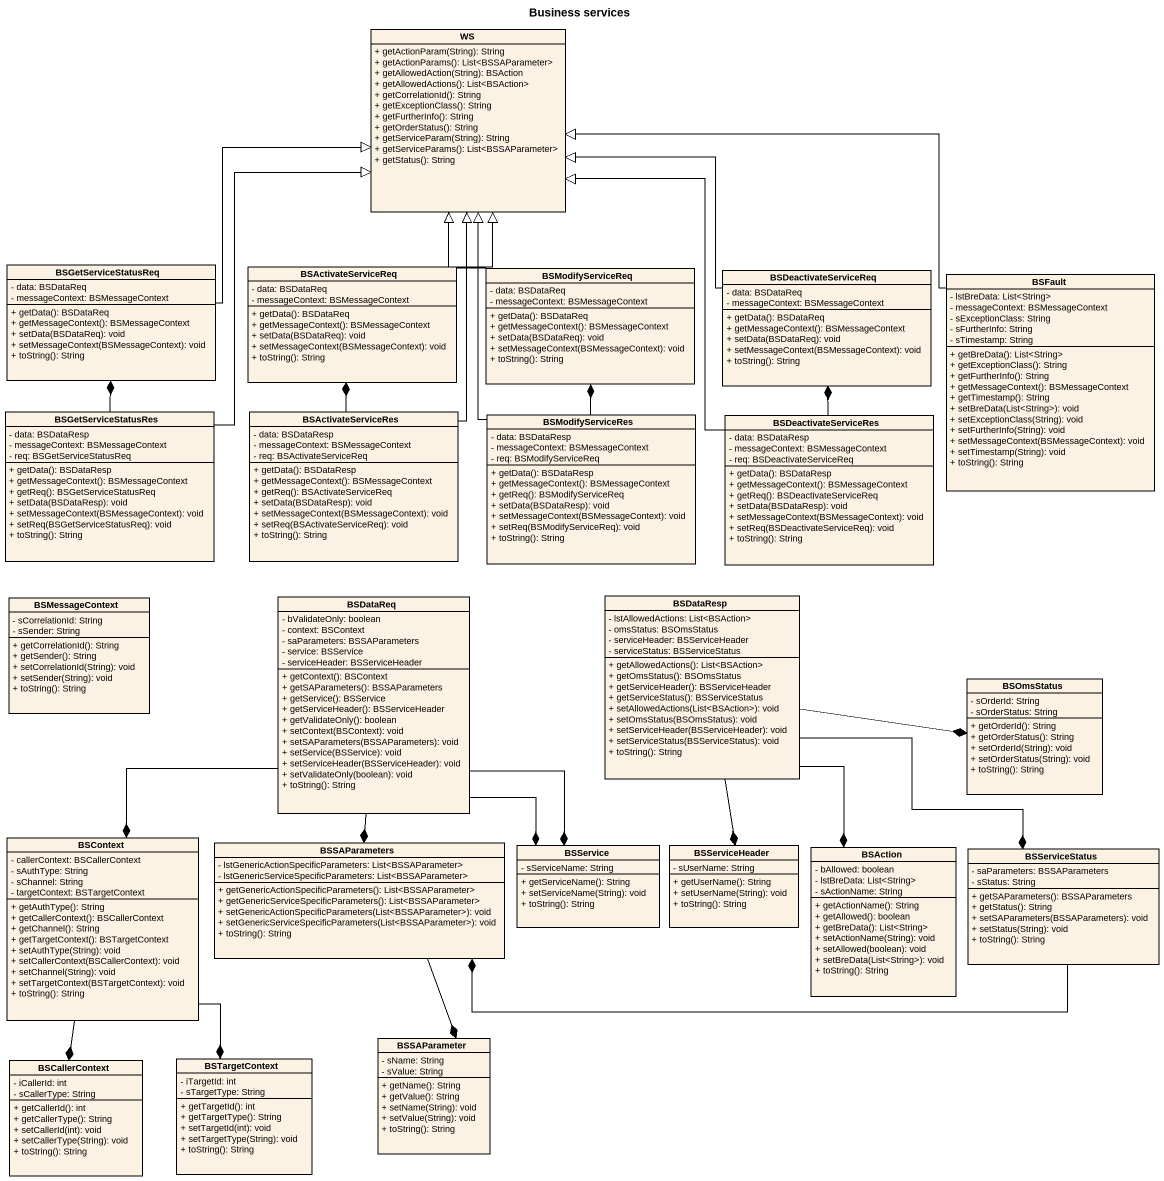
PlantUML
@startuml
title Business services
hide circle
hide empty members
skinparam classAttributeIconSize 0
class WS {
  + getActionParam(String): String
  + getActionParams(): List<BSSAParameter>
  + getAllowedAction(String): BSAction
  + getAllowedActions(): List<BSAction>
  + getCorrelationId(): String
  + getExceptionClass(): String
  + getFurtherInfo(): String
  + getOrderStatus(): String
  + getServiceParam(String): String
  + getServiceParams(): List<BSSAParameter>
  + getStatus(): String
}
class BSGetServiceStatusReq {
  - data: BSDataReq
  - messageContext: BSMessageContext
  + getData(): BSDataReq
  + getMessageContext(): BSMessageContext
  + setData(BSDataReq): void
  + setMessageContext(BSMessageContext): void
  + toString(): String
}
class BSActivateServiceReq {
  - data: BSDataReq
  - messageContext: BSMessageContext
  + getData(): BSDataReq
  + getMessageContext(): BSMessageContext
  + setData(BSDataReq): void
  + setMessageContext(BSMessageContext): void
  + toString(): String
}
class BSModifyServiceReq {
  - data: BSDataReq
  - messageContext: BSMessageContext
  + getData(): BSDataReq
  + getMessageContext(): BSMessageContext
  + setData(BSDataReq): void
  + setMessageContext(BSMessageContext): void
  + toString(): String
}
class BSDeactivateServiceReq {
  - data: BSDataReq
  - messageContext: BSMessageContext
  + getData(): BSDataReq
  + getMessageContext(): BSMessageContext
  + setData(BSDataReq): void
  + setMessageContext(BSMessageContext): void
  + toString(): String
}
class BSFault {
  - lstBreData: List<String>
  - messageContext: BSMessageContext
  - sExceptionClass: String
  - sFurtherInfo: String
  - sTimestamp: String
  + getBreData(): List<String>
  + getExceptionClass(): String
  + getFurtherInfo(): String
  + getMessageContext(): BSMessageContext
  + getTimestamp(): String
  + setBreData(List<String>): void
  + setExceptionClass(String): void
  + setFurtherInfo(String): void
  + setMessageContext(BSMessageContext): void
  + setTimestamp(String): void
  + toString(): String
}
class BSGetServiceStatusRes {
  - data: BSDataResp
  - messageContext: BSMessageContext
  - req: BSGetServiceStatusReq
  + getData(): BSDataResp
  + getMessageContext(): BSMessageContext
  + getReq(): BSGetServiceStatusReq
  + setData(BSDataResp): void
  + setMessageContext(BSMessageContext): void
  + setReq(BSGetServiceStatusReq): void
  + toString(): String
}
class BSActivateServiceRes {
  - data: BSDataResp
  - messageContext: BSMessageContext
  - req: BSActivateServiceReq
  + getData(): BSDataResp
  + getMessageContext(): BSMessageContext
  + getReq(): BSActivateServiceReq
  + setData(BSDataResp): void
  + setMessageContext(BSMessageContext): void
  + setReq(BSActivateServiceReq): void
  + toString(): String
}
class BSModifyServiceRes {
  - data: BSDataResp
  - messageContext: BSMessageContext
  - req: BSModifyServiceReq
  + getData(): BSDataResp
  + getMessageContext(): BSMessageContext
  + getReq(): BSModifyServiceReq
  + setData(BSDataResp): void
  + setMessageContext(BSMessageContext): void
  + setReq(BSModifyServiceReq): void
  + toString(): String
}
class BSDeactivateServiceRes {
  - data: BSDataResp
  - messageContext: BSMessageContext
  - req: BSDeactivateServiceReq
  + getData(): BSDataResp
  + getMessageContext(): BSMessageContext
  + getReq(): BSDeactivateServiceReq
  + setData(BSDataResp): void
  + setMessageContext(BSMessageContext): void
  + setReq(BSDeactivateServiceReq): void
  + toString(): String
}
class BSMessageContext {
  - sCorrelationId: String
  - sSender: String
  + getCorrelationId(): String
  + getSender(): String
  + setCorrelationId(String): void
  + setSender(String): void
  + toString(): String
}
class BSDataReq {
  - bValidateOnly: boolean
  - context: BSContext
  - saParameters: BSSAParameters
  - service: BSService
  - serviceHeader: BSServiceHeader
  + getContext(): BSContext
  + getSAParameters(): BSSAParameters
  + getService(): BSService
  + getServiceHeader(): BSServiceHeader
  + getValidateOnly(): boolean
  + setContext(BSContext): void
  + setSAParameters(BSSAParameters): void
  + setService(BSService): void
  + setServiceHeader(BSServiceHeader): void
  + setValidateOnly(boolean): void
  + toString(): String
}
class BSDataResp {
  - lstAllowedActions: List<BSAction>
  - omsStatus: BSOmsStatus
  - serviceHeader: BSServiceHeader
  - serviceStatus: BSServiceStatus
  + getAllowedActions(): List<BSAction>
  + getOmsStatus(): BSOmsStatus
  + getServiceHeader(): BSServiceHeader
  + getServiceStatus(): BSServiceStatus
  + setAllowedActions(List<BSAction>): void
  + setOmsStatus(BSOmsStatus): void
  + setServiceHeader(BSServiceHeader): void
  + setServiceStatus(BSServiceStatus): void
  + toString(): String
}
class BSOmsStatus {
  - sOrderId: String
  - sOrderStatus: String
  + getOrderId(): String
  + getOrderStatus(): String
  + setOrderId(String): void
  + setOrderStatus(String): void
  + toString(): String
}
class BSContext {
  - callerContext: BSCallerContext
  - sAuthType: String
  - sChannel: String
  - targetContext: BSTargetContext
  + getAuthType(): String
  + getCallerContext(): BSCallerContext
  + getChannel(): String
  + getTargetContext(): BSTargetContext
  + setAuthType(String): void
  + setCallerContext(BSCallerContext): void
  + setChannel(String): void
  + setTargetContext(BSTargetContext): void
  + toString(): String
}
class BSSAParameters {
  - lstGenericActionSpecificParameters: List<BSSAParameter>
  - lstGenericServiceSpecificParameters: List<BSSAParameter>
  + getGenericActionSpecificParameters(): List<BSSAParameter>
  + getGenericServiceSpecificParameters(): List<BSSAParameter>
  + setGenericActionSpecificParameters(List<BSSAParameter>): void
  + setGenericServiceSpecificParameters(List<BSSAParameter>): void
  + toString(): String
}
class BSService {
  - sServiceName: String
  + getServiceName(): String
  + setServiceName(String): void
  + toString(): String
}
class BSServiceHeader {
  - sUserName: String
  + getUserName(): String
  + setUserName(String): void
  + toString(): String
}
class BSAction {
  - bAllowed: boolean
  - lstBreData: List<String>
  - sActionName: String
  + getActionName(): String
  + getAllowed(): boolean
  + getBreData(): List<String>
  + setActionName(String): void
  + setAllowed(boolean): void
  + setBreData(List<String>): void
  + toString(): String
}
class BSServiceStatus {
  - saParameters: BSSAParameters
  - sStatus: String
  + getSAParameters(): BSSAParameters
  + getStatus(): String
  + setSAParameters(BSSAParameters): void
  + setStatus(String): void
  + toString(): String
}
class BSSAParameter {
  - sName: String
  - sValue: String
  + getName(): String
  + getValue(): String
  + setName(String): void
  + setValue(String): void
  + toString(): String
}
class BSCallerContext {
  - iCallerId: int
  - sCallerType: String
  + getCallerId(): int
  + getCallerType(): String
  + setCallerId(int): void
  + setCallerType(String): void
  + toString(): String
}
class BSTargetContext {
  - iTargetId: int
  - sTargetType: String
  + getTargetId(): int
  + getTargetType(): String
  + setTargetId(int): void
  + setTargetType(String): void
  + toString(): String
}
BSGetServiceStatusReq -right-|> WS
BSActivateServiceReq -up-|> WS
BSModifyServiceReq -up-|> WS
BSDeactivateServiceReq -left-|> WS
BSFault -left-|> WS
BSGetServiceStatusRes -up-|> WS
BSGetServiceStatusRes -up-* BSGetServiceStatusReq
BSActivateServiceRes -up-|> WS
BSActivateServiceRes -up-* BSActivateServiceReq
BSModifyServiceRes -up-|> WS
BSModifyServiceRes -up-* BSModifyServiceReq
BSDeactivateServiceRes -up-|> WS
BSDeactivateServiceRes -up-* BSDeactivateServiceReq
BSDataReq --* BSContext
BSDataReq --* BSSAParameters
BSDataReq --* BSService
BSDataReq --* BSService
BSDataResp -right-* BSOmsStatus
BSDataResp --* BSServiceHeader
BSDataResp --* BSAction
BSDataResp --* BSServiceStatus
BSContext --* BSCallerContext
BSContext --* BSTargetContext
BSSAParameters --* BSSAParameter
BSServiceStatus -left-* BSSAParameters
@enduml
